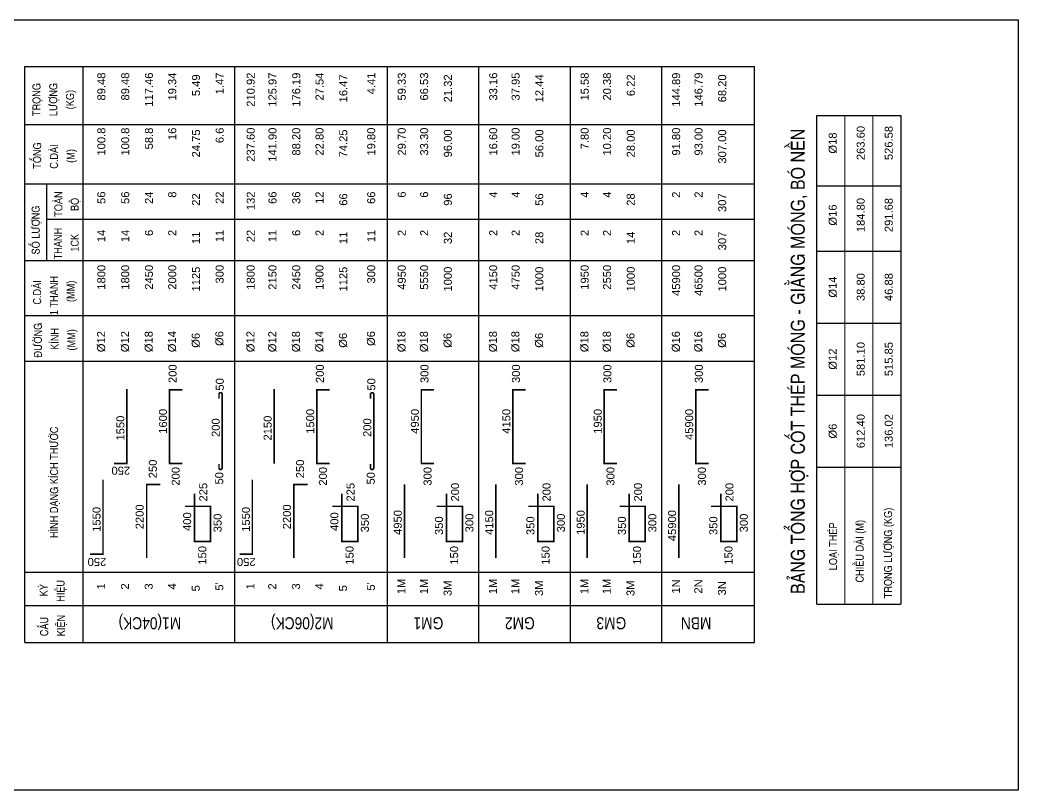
# Model space of a CAD drawing. Header units: millimetres. Extents: x -559287 to -299624, y 2351330 to 2655682.
# Drawn here: x -402901 to -377965, y 2588499 to 2607747 of the extents above; entities that cross this region are included whole.
import ezdxf
from ezdxf.enums import TextEntityAlignment as Align

# ---------------------------------------------------------------- set-up
doc = ezdxf.new("R2010")
doc.units = ezdxf.units.MM
doc.header["$LTSCALE"] = 10
for name, color, linetype, lineweight in [('Net manh', 8, 'Continuous', 13), ('Net thay', 4, 'Continuous', 25), ('Text', 54, 'Continuous', 25), ('Thep doc', 140, 'Continuous', 60), ('TKTHEP', 54, 'Continuous', 25)]:
    doc.layers.add(name, color=color, linetype=linetype, lineweight=lineweight)
doc.layers.add('ththep', color=3, linetype='Continuous')
doc.styles.add('NGHIA5', font='arial_0.ttf', dxfattribs={"height": 180})
doc.styles.add('STYLE1-S1', font='VHARIALN.TTF')

# ---------------------------------------------------------------- blocks, each defined once
blk = doc.blocks.new('NGHIA_THKE')
at = {"layer": 'TKTHEP', "style": 'NGHIA5'}
for tag, p in [('KT1', (-6747, 220)), ('KT2', (-5931, 212)), ('KT3', (-4910, 212)), ('KT4', (-3927, 212)), ('KT5', (-2978, 212)), ('KT6', (-2066, 212)), ('KT7', (-1094, 212)), ('DK', (0, 0)), ('CD1T', (2069, -8)), ('1T', (3164, -8)), ('TST', (4360, -8)), ('TCD', (6357, -8)), ('TL', (8076, -8)), ('KT8', (-6747, -258)), ('KT9', (-5931, -266)), ('KT10', (-4910, -266)), ('KT11', (-3927, -266)), ('KT12', (-2978, -266)), ('KT13', (-2066, -266)), ('KT14', (-1094, -266))]:
    blk.add_attdef(tag, text='', height=250, dxfattribs=at).set_placement(p, align=Align.RIGHT)
blk.add_attdef('SHT', text='', height=250, dxfattribs=at).set_placement((-7979, 0), align=Align.CENTER)

msp = doc.modelspace()

# ---------------------------------------------------------------- linework, layer by layer
at = {"layer": 'Net manh'}
for p, q in [((-382295.8, 2593141.4), (-382295.8, 2605358.3)), ((-381595.8, 2593141.4), (-381595.8, 2605358.3))]:
    msp.add_line(p, q, dxfattribs=at)
at = {"layer": 'Net thay', "linetype": 'Continuous'}
for p, q in [((-402777.9, 2592184.1), (-402777.9, 2606584.2)), ((-402777.9, 2606584.2), (-384545.8, 2606584.2)), ((-401322.6, 2592184.1), (-401322.6, 2606584.2)), ((-397535.6, 2592184.1), (-397535.6, 2606584.2)), ((-393717.6, 2592184.1), (-393717.6, 2606584.2)), ((-391432.6, 2592184.1), (-391432.6, 2606584.2)), ((-389147.7, 2592184.1), (-389147.7, 2606584.2)), ((-386862.7, 2592184.1), (-386862.7, 2606584.2)), ((-384545.8, 2592184.1), (-384545.8, 2606584.2)), ((-402777.9, 2605135.2), (-384545.8, 2605135.2)), ((-402777.9, 2603653.4), (-384545.8, 2603653.4)), ((-402227.5, 2601736), (-402227.5, 2603653.4)), ((-402227.5, 2602770.7), (-384545.8, 2602770.7)), ((-402777.9, 2601736), (-384545.8, 2601736)), ((-402777.9, 2600359.1), (-384545.8, 2600359.1)), ((-402777.9, 2599222.4), (-384545.8, 2599222.4)), ((-402777.9, 2593944), (-384545.8, 2593944)), ((-402777.9, 2593108.5), (-384545.8, 2593108.5)), ((-402777.9, 2592184.1), (-384545.8, 2592184.1))]:
    msp.add_line(p, q, dxfattribs=at)
at = {"layer": 'Net thay'}
for p, q in [((-382995.8, 2593141.4), (-382995.8, 2605358.3)), ((-382995.8, 2605358.3), (-380895.8, 2605358.3)), ((-380895.8, 2605358.3), (-380895.8, 2593141.4)), ((-382995.8, 2603603.1), (-380895.8, 2603603.1)), ((-382995.8, 2601970.3), (-380895.8, 2601970.3)), ((-382995.8, 2600170.3), (-380895.8, 2600170.3)), ((-382995.8, 2598370.3), (-380895.8, 2598370.3)), ((-382995.8, 2596570.3), (-380895.8, 2596570.3)), ((-382995.8, 2593141.4), (-380895.8, 2593141.4))]:
    msp.add_line(p, q, dxfattribs=at)
at = {"layer": 'Thep doc', "const_width": 40}
for points in [[(-400551.3, 2596660.2), (-400231.3, 2596660.2), (-400231.3, 2598526.3)], [(-398846.7, 2596660.2), (-399166.7, 2596660.2), (-399166.7, 2598500.2), (-398846.7, 2598500.2)], [(-396551.9, 2596660.2), (-396551.9, 2598526.3)], [(-395167.3, 2596660.2), (-395487.3, 2596660.2), (-395487.3, 2598500.2), (-395167.3, 2598500.2)], [(-392552.8, 2596660.2), (-392872.8, 2596660.2), (-392872.8, 2598500.2), (-392552.8, 2598500.2)], [(-390267.8, 2596660.2), (-390587.8, 2596660.2), (-390587.8, 2598500.2), (-390267.8, 2598500.2)], [(-387982.8, 2596660.2), (-388302.8, 2596660.2), (-388302.8, 2598500.2), (-387982.8, 2598500.2)], [(-385697.9, 2596660.2), (-386017.9, 2596660.2), (-386017.9, 2598500.2), (-385697.9, 2598500.2)], [(-401147.5, 2594393.4), (-400827.5, 2594393.4), (-400827.5, 2596259.4)], [(-399736.3, 2594297.6), (-399736.3, 2596137.6), (-399396.6, 2596137.6)], [(-397416.2, 2594393.4), (-397096.2, 2594393.4), (-397096.2, 2596259.4)], [(-396056.9, 2594297.6), (-396056.9, 2596137.6), (-395717.2, 2596137.6)], [(-393296.9, 2594297.6), (-393296.9, 2596137.6)], [(-391011.9, 2594297.6), (-391011.9, 2596137.6)], [(-388726.9, 2594297.6), (-388726.9, 2596137.6)], [(-386441.9, 2594297.6), (-386441.9, 2596137.6)], [(-398539.7, 2595910.5), (-398539.7, 2594710.5), (-398139.7, 2594710.5), (-398139.7, 2595590.5), (-398779.7, 2595590.5)], [(-394860.3, 2595910.5), (-394860.3, 2594710.5), (-394460.3, 2594710.5), (-394460.3, 2595590.5), (-395100.3, 2595590.5)], [(-392247.8, 2595910.5), (-392247.8, 2594710.5), (-391847.8, 2594710.5), (-391847.8, 2595590.5), (-392487.8, 2595590.5)], [(-389962.8, 2595910.5), (-389962.8, 2594710.5), (-389562.8, 2594710.5), (-389562.8, 2595590.5), (-390202.8, 2595590.5)], [(-387677.8, 2595910.5), (-387677.8, 2594710.5), (-387277.8, 2594710.5), (-387277.8, 2595590.5), (-387917.8, 2595590.5)], [(-385392.8, 2595910.5), (-385392.8, 2594710.5), (-384992.8, 2594710.5), (-384992.8, 2595590.5), (-385632.8, 2595590.5)]]:
    msp.add_lwpolyline(points, dxfattribs=at)
for points in [[(-397929.3, 2596652.2), (-397929.3, 2596549.9, 1), (-397849.3, 2596549.9), (-397849.3, 2598391.7, 1), (-397929.3, 2598391.7), (-397929.3, 2598284.1)], [(-394142.3, 2596652.2), (-394142.3, 2596549.9, 1), (-394062.3, 2596549.9), (-394062.3, 2598391.7, 1), (-394142.3, 2598391.7), (-394142.3, 2598284.1)]]:
    msp.add_lwpolyline(points, format="xyb", dxfattribs=at)
at = {"layer": 'ththep'}
msp.add_lwpolyline([(-404827.8, 2607746.9), (-377964.9, 2607746.9), (-377964.9, 2588499.3), (-404827.8, 2588499.3)], close=True, dxfattribs=at)

# ---------------------------------------------------------------- block references
at = {"layer": 'TKTHEP'}
ref = msp.add_blockref('NGHIA_THKE', (-400774.3, 2599970.8), dxfattribs=dict(at, xscale=0.8000000002793968, yscale=0.7999999998137355, zscale=0.8, rotation=90))
ref.add_attrib('SHT', '1', dxfattribs={"height": 200, "rotation": 90, "style": 'NGHIA5'}).set_placement((-400774.3, 2593587.7), align=Align.CENTER)
ref.add_attrib('KT1', '250', dxfattribs={"height": 200, "rotation": 180, "style": 'NGHIA5'}).set_placement((-401211.2, 2594300.3), align=Align.RIGHT)
ref.add_attrib('KT3', '1550', dxfattribs={"height": 200, "rotation": 90, "style": 'NGHIA5'}).set_placement((-400888.4, 2595575.8), align=Align.RIGHT)
ref.add_attrib('DK', '%%c12', dxfattribs={"height": 200, "rotation": 90, "style": 'NGHIA5'}).set_placement((-400774.3, 2599970.8), align=Align.RIGHT)
ref.add_attrib('CD1T', '1800', dxfattribs={"height": 200, "rotation": 90, "style": 'NGHIA5'}).set_placement((-400767.7, 2601626.2), align=Align.RIGHT)
ref.add_attrib('1T', '14', dxfattribs={"height": 200, "rotation": 90, "style": 'NGHIA5'}).set_placement((-400767.7, 2602501.9), align=Align.RIGHT)
ref.add_attrib('TST', '56', dxfattribs={"height": 200, "rotation": 90, "style": 'NGHIA5'}).set_placement((-400767.7, 2603458.9), align=Align.RIGHT)
ref.add_attrib('TCD', '100.8', dxfattribs={"height": 200, "rotation": 90, "style": 'NGHIA5'}).set_placement((-400767.7, 2605056.2), align=Align.RIGHT)
ref.add_attrib('TL', '89.48', dxfattribs={"height": 200, "rotation": 90, "style": 'NGHIA5'}).set_placement((-400767.7, 2606431.9), align=Align.RIGHT)
ref = msp.add_blockref('NGHIA_THKE', (-400178.2, 2599970.8), dxfattribs=dict(at, xscale=0.8000000002793968, yscale=0.7999999998137355, zscale=0.8, rotation=90))
ref.add_attrib('SHT', '2', dxfattribs={"height": 200, "rotation": 90, "style": 'NGHIA5'}).set_placement((-400178.2, 2593587.7), align=Align.CENTER)
ref.add_attrib('KT1', '250', dxfattribs={"height": 200, "rotation": 180, "style": 'NGHIA5'}).set_placement((-400615.1, 2596581.3), align=Align.RIGHT)
ref.add_attrib('KT3', '1550', dxfattribs={"height": 200, "rotation": 90, "style": 'NGHIA5'}).set_placement((-400292.3, 2597856.8), align=Align.RIGHT)
ref.add_attrib('DK', '%%c12', dxfattribs={"height": 200, "rotation": 90, "style": 'NGHIA5'}).set_placement((-400178.2, 2599970.8), align=Align.RIGHT)
ref.add_attrib('CD1T', '1800', dxfattribs={"height": 200, "rotation": 90, "style": 'NGHIA5'}).set_placement((-400171.6, 2601626.2), align=Align.RIGHT)
ref.add_attrib('1T', '14', dxfattribs={"height": 200, "rotation": 90, "style": 'NGHIA5'}).set_placement((-400171.6, 2602501.9), align=Align.RIGHT)
ref.add_attrib('TST', '56', dxfattribs={"height": 200, "rotation": 90, "style": 'NGHIA5'}).set_placement((-400171.6, 2603458.9), align=Align.RIGHT)
ref.add_attrib('TCD', '100.8', dxfattribs={"height": 200, "rotation": 90, "style": 'NGHIA5'}).set_placement((-400171.6, 2605056.2), align=Align.RIGHT)
ref.add_attrib('TL', '89.48', dxfattribs={"height": 200, "rotation": 90, "style": 'NGHIA5'}).set_placement((-400171.6, 2606431.9), align=Align.RIGHT)
ref = msp.add_blockref('NGHIA_THKE', (-399585.3, 2599970.6), dxfattribs=dict(at, xscale=0.8000000002793968, yscale=0.7999999998137355, zscale=0.8, rotation=90))
ref.add_attrib('SHT', '3', dxfattribs={"height": 200, "rotation": 90, "style": 'NGHIA5'}).set_placement((-399585.3, 2593587.6), align=Align.CENTER)
ref.add_attrib('KT1', '2200', dxfattribs={"height": 200, "rotation": 90, "style": 'NGHIA5'}).set_placement((-399811.1, 2595638.6), align=Align.RIGHT)
ref.add_attrib('KT2', '250', dxfattribs={"height": 200, "rotation": 90, "style": 'NGHIA5'}).set_placement((-399482.2, 2596758), align=Align.RIGHT)
ref.add_attrib('DK', '%%c18', dxfattribs={"height": 200, "rotation": 90, "style": 'NGHIA5'}).set_placement((-399585.3, 2599970.6), align=Align.RIGHT)
ref.add_attrib('CD1T', '2450', dxfattribs={"height": 200, "rotation": 90, "style": 'NGHIA5'}).set_placement((-399578.7, 2601626.1), align=Align.RIGHT)
ref.add_attrib('1T', '6', dxfattribs={"height": 200, "rotation": 90, "style": 'NGHIA5'}).set_placement((-399578.7, 2602501.8), align=Align.RIGHT)
ref.add_attrib('TST', '24', dxfattribs={"height": 200, "rotation": 90, "style": 'NGHIA5'}).set_placement((-399578.7, 2603458.7), align=Align.RIGHT)
ref.add_attrib('TCD', '58.8', dxfattribs={"height": 200, "rotation": 90, "style": 'NGHIA5'}).set_placement((-399578.7, 2605056), align=Align.RIGHT)
ref.add_attrib('TL', '117.46', dxfattribs={"height": 200, "rotation": 90, "style": 'NGHIA5'}).set_placement((-399578.7, 2606431.8), align=Align.RIGHT)
ref = msp.add_blockref('NGHIA_THKE', (-399003.3, 2599970.8), dxfattribs=dict(at, xscale=0.8000000002793968, yscale=0.7999999998137355, zscale=0.8, rotation=90))
ref.add_attrib('SHT', '4', dxfattribs={"height": 200, "rotation": 90, "style": 'NGHIA5'}).set_placement((-399003.3, 2593587.7), align=Align.CENTER)
ref.add_attrib('KT1', '200', dxfattribs={"height": 200, "rotation": 90, "style": 'NGHIA5'}).set_placement((-398912, 2596573.2), align=Align.RIGHT)
ref.add_attrib('KT2', '1600', dxfattribs={"height": 200, "rotation": 90, "style": 'NGHIA5'}).set_placement((-399229.3, 2598025.7), align=Align.RIGHT)
ref.add_attrib('KT3', '200', dxfattribs={"height": 200, "rotation": 90, "style": 'NGHIA5'}).set_placement((-398988.6, 2599138.2), align=Align.RIGHT)
ref.add_attrib('DK', '%%c14', dxfattribs={"height": 200, "rotation": 90, "style": 'NGHIA5'}).set_placement((-399003.3, 2599970.8), align=Align.RIGHT)
ref.add_attrib('CD1T', '2000', dxfattribs={"height": 200, "rotation": 90, "style": 'NGHIA5'}).set_placement((-398996.7, 2601626.2), align=Align.RIGHT)
ref.add_attrib('1T', '2', dxfattribs={"height": 200, "rotation": 90, "style": 'NGHIA5'}).set_placement((-398996.7, 2602501.9), align=Align.RIGHT)
ref.add_attrib('TST', '8', dxfattribs={"height": 200, "rotation": 90, "style": 'NGHIA5'}).set_placement((-398996.7, 2603458.9), align=Align.RIGHT)
ref.add_attrib('TCD', '16', dxfattribs={"height": 200, "rotation": 90, "style": 'NGHIA5'}).set_placement((-398996.7, 2605056.2), align=Align.RIGHT)
ref.add_attrib('TL', '19.34', dxfattribs={"height": 200, "rotation": 90, "style": 'NGHIA5'}).set_placement((-398996.7, 2606431.9), align=Align.RIGHT)
ref = msp.add_blockref('NGHIA_THKE', (-398409.5, 2599925.4), dxfattribs=dict(at, xscale=0.8000000002793968, yscale=0.7999999998137355, zscale=0.8, rotation=90))
ref.add_attrib('SHT', '5', dxfattribs={"height": 200, "rotation": 90, "style": 'NGHIA5'}).set_placement((-398409.5, 2593542.3), align=Align.CENTER)
ref.add_attrib('KT1', '150', dxfattribs={"height": 200, "rotation": 90, "style": 'NGHIA5'}).set_placement((-398245.8, 2594598.7), align=Align.RIGHT)
ref.add_attrib('KT2', '225', dxfattribs={"height": 200, "rotation": 90, "style": 'NGHIA5'}).set_placement((-398222.1, 2596177.1), align=Align.RIGHT)
ref.add_attrib('KT3', '350', dxfattribs={"height": 200, "rotation": 90, "style": 'NGHIA5'}).set_placement((-397863.8, 2595407.8), align=Align.RIGHT)
ref.add_attrib('KT4', '400', dxfattribs={"height": 200, "rotation": 90, "style": 'NGHIA5'}).set_placement((-398624.8, 2595440.9), align=Align.RIGHT)
ref.add_attrib('DK', '%%c6', dxfattribs={"height": 200, "rotation": 90, "style": 'NGHIA5'}).set_placement((-398409.5, 2599925.4), align=Align.RIGHT)
ref.add_attrib('CD1T', '1125', dxfattribs={"height": 200, "rotation": 90, "style": 'NGHIA5'}).set_placement((-398402.9, 2601580.8), align=Align.RIGHT)
ref.add_attrib('1T', '11', dxfattribs={"height": 200, "rotation": 90, "style": 'NGHIA5'}).set_placement((-398402.9, 2602456.5), align=Align.RIGHT)
ref.add_attrib('TST', '22', dxfattribs={"height": 200, "rotation": 90, "style": 'NGHIA5'}).set_placement((-398402.9, 2603413.5), align=Align.RIGHT)
ref.add_attrib('TCD', '24.75', dxfattribs={"height": 200, "rotation": 90, "style": 'NGHIA5'}).set_placement((-398402.9, 2605010.8), align=Align.RIGHT)
ref.add_attrib('TL', '5.49', dxfattribs={"height": 200, "rotation": 90, "style": 'NGHIA5'}).set_placement((-398402.9, 2606386.5), align=Align.RIGHT)
ref = msp.add_blockref('NGHIA_THKE', (-397819.2, 2599970.8), dxfattribs=dict(at, xscale=0.8000000002793968, yscale=0.7999999998137355, zscale=0.8, rotation=90))
ref.add_attrib('SHT', "5'", dxfattribs={"height": 200, "rotation": 90, "style": 'NGHIA5'}).set_placement((-397819.2, 2593587.7), align=Align.CENTER)
ref.add_attrib('KT1', '50', dxfattribs={"height": 200, "rotation": 90, "style": 'NGHIA5'}).set_placement((-397823.1, 2596446.5), align=Align.RIGHT)
ref.add_attrib('KT2', '200', dxfattribs={"height": 200, "rotation": 90, "style": 'NGHIA5'}).set_placement((-397910.8, 2597790.1), align=Align.RIGHT)
ref.add_attrib('KT3', '50', dxfattribs={"height": 200, "rotation": 90, "style": 'NGHIA5'}).set_placement((-397809.2, 2598793.2), align=Align.RIGHT)
ref.add_attrib('DK', '%%c6', dxfattribs={"height": 200, "rotation": 90, "style": 'NGHIA5'}).set_placement((-397819.2, 2599970.8), align=Align.RIGHT)
ref.add_attrib('CD1T', '300', dxfattribs={"height": 200, "rotation": 90, "style": 'NGHIA5'}).set_placement((-397812.6, 2601626.2), align=Align.RIGHT)
ref.add_attrib('1T', '11', dxfattribs={"height": 200, "rotation": 90, "style": 'NGHIA5'}).set_placement((-397812.6, 2602501.9), align=Align.RIGHT)
ref.add_attrib('TST', '22', dxfattribs={"height": 200, "rotation": 90, "style": 'NGHIA5'}).set_placement((-397812.6, 2603458.9), align=Align.RIGHT)
ref.add_attrib('TCD', '6.6', dxfattribs={"height": 200, "rotation": 90, "style": 'NGHIA5'}).set_placement((-397812.6, 2605056.2), align=Align.RIGHT)
ref.add_attrib('TL', '1.47', dxfattribs={"height": 200, "rotation": 90, "style": 'NGHIA5'}).set_placement((-397812.6, 2606431.9), align=Align.RIGHT)
ref = msp.add_blockref('NGHIA_THKE', (-397043, 2599970.8), dxfattribs=dict(at, xscale=0.8000000002793968, yscale=0.7999999998137355, zscale=0.8, rotation=90))
ref.add_attrib('SHT', '1', dxfattribs={"height": 200, "rotation": 90, "style": 'NGHIA5'}).set_placement((-397043, 2593587.7), align=Align.CENTER)
ref.add_attrib('KT1', '250', dxfattribs={"height": 200, "rotation": 180, "style": 'NGHIA5'}).set_placement((-397479.9, 2594300.3), align=Align.RIGHT)
ref.add_attrib('KT3', '1550', dxfattribs={"height": 200, "rotation": 90, "style": 'NGHIA5'}).set_placement((-397157.1, 2595575.8), align=Align.RIGHT)
ref.add_attrib('DK', '%%c12', dxfattribs={"height": 200, "rotation": 90, "style": 'NGHIA5'}).set_placement((-397043, 2599970.8), align=Align.RIGHT)
ref.add_attrib('CD1T', '1800', dxfattribs={"height": 200, "rotation": 90, "style": 'NGHIA5'}).set_placement((-397036.4, 2601626.2), align=Align.RIGHT)
ref.add_attrib('1T', '22', dxfattribs={"height": 200, "rotation": 90, "style": 'NGHIA5'}).set_placement((-397036.4, 2602501.9), align=Align.RIGHT)
ref.add_attrib('TST', '132', dxfattribs={"height": 200, "rotation": 90, "style": 'NGHIA5'}).set_placement((-397036.4, 2603458.9), align=Align.RIGHT)
ref.add_attrib('TCD', '237.60', dxfattribs={"height": 200, "rotation": 90, "style": 'NGHIA5'}).set_placement((-397036.4, 2605056.2), align=Align.RIGHT)
ref.add_attrib('TL', '210.92', dxfattribs={"height": 200, "rotation": 90, "style": 'NGHIA5'}).set_placement((-397036.4, 2606431.9), align=Align.RIGHT)
ref = msp.add_blockref('NGHIA_THKE', (-396498.8, 2599970.8), dxfattribs=dict(at, xscale=0.8000000002793968, yscale=0.7999999998137355, zscale=0.8, rotation=90))
ref.add_attrib('SHT', '2', dxfattribs={"height": 200, "rotation": 90, "style": 'NGHIA5'}).set_placement((-396498.8, 2593587.7), align=Align.CENTER)
ref.add_attrib('KT3', '2150', dxfattribs={"height": 200, "rotation": 90, "style": 'NGHIA5'}).set_placement((-396612.9, 2597856.8), align=Align.RIGHT)
ref.add_attrib('DK', '%%c12', dxfattribs={"height": 200, "rotation": 90, "style": 'NGHIA5'}).set_placement((-396498.8, 2599970.8), align=Align.RIGHT)
ref.add_attrib('CD1T', '2150', dxfattribs={"height": 200, "rotation": 90, "style": 'NGHIA5'}).set_placement((-396492.2, 2601626.2), align=Align.RIGHT)
ref.add_attrib('1T', '11', dxfattribs={"height": 200, "rotation": 90, "style": 'NGHIA5'}).set_placement((-396492.2, 2602501.9), align=Align.RIGHT)
ref.add_attrib('TST', '66', dxfattribs={"height": 200, "rotation": 90, "style": 'NGHIA5'}).set_placement((-396492.2, 2603458.9), align=Align.RIGHT)
ref.add_attrib('TCD', '141.90', dxfattribs={"height": 200, "rotation": 90, "style": 'NGHIA5'}).set_placement((-396492.2, 2605056.2), align=Align.RIGHT)
ref.add_attrib('TL', '125.97', dxfattribs={"height": 200, "rotation": 90, "style": 'NGHIA5'}).set_placement((-396492.2, 2606431.9), align=Align.RIGHT)
ref = msp.add_blockref('NGHIA_THKE', (-395905.9, 2599970.6), dxfattribs=dict(at, xscale=0.8000000002793968, yscale=0.7999999998137355, zscale=0.8, rotation=90))
ref.add_attrib('SHT', '3', dxfattribs={"height": 200, "rotation": 90, "style": 'NGHIA5'}).set_placement((-395905.9, 2593587.6), align=Align.CENTER)
ref.add_attrib('KT1', '2200', dxfattribs={"height": 200, "rotation": 90, "style": 'NGHIA5'}).set_placement((-396131.7, 2595638.6), align=Align.RIGHT)
ref.add_attrib('KT2', '250', dxfattribs={"height": 200, "rotation": 90, "style": 'NGHIA5'}).set_placement((-395802.8, 2596758), align=Align.RIGHT)
ref.add_attrib('DK', '%%c18', dxfattribs={"height": 200, "rotation": 90, "style": 'NGHIA5'}).set_placement((-395905.9, 2599970.6), align=Align.RIGHT)
ref.add_attrib('CD1T', '2450', dxfattribs={"height": 200, "rotation": 90, "style": 'NGHIA5'}).set_placement((-395899.3, 2601626.1), align=Align.RIGHT)
ref.add_attrib('1T', '6', dxfattribs={"height": 200, "rotation": 90, "style": 'NGHIA5'}).set_placement((-395899.3, 2602501.8), align=Align.RIGHT)
ref.add_attrib('TST', '36', dxfattribs={"height": 200, "rotation": 90, "style": 'NGHIA5'}).set_placement((-395899.3, 2603458.7), align=Align.RIGHT)
ref.add_attrib('TCD', '88.20', dxfattribs={"height": 200, "rotation": 90, "style": 'NGHIA5'}).set_placement((-395899.3, 2605056), align=Align.RIGHT)
ref.add_attrib('TL', '176.19', dxfattribs={"height": 200, "rotation": 90, "style": 'NGHIA5'}).set_placement((-395899.3, 2606431.8), align=Align.RIGHT)
ref = msp.add_blockref('NGHIA_THKE', (-395323.9, 2599970.8), dxfattribs=dict(at, xscale=0.8000000002793968, yscale=0.7999999998137355, zscale=0.8, rotation=90))
ref.add_attrib('SHT', '4', dxfattribs={"height": 200, "rotation": 90, "style": 'NGHIA5'}).set_placement((-395323.9, 2593587.7), align=Align.CENTER)
ref.add_attrib('KT1', '200', dxfattribs={"height": 200, "rotation": 90, "style": 'NGHIA5'}).set_placement((-395232.6, 2596573.2), align=Align.RIGHT)
ref.add_attrib('KT2', '1500', dxfattribs={"height": 200, "rotation": 90, "style": 'NGHIA5'}).set_placement((-395549.9, 2598025.7), align=Align.RIGHT)
ref.add_attrib('KT3', '200', dxfattribs={"height": 200, "rotation": 90, "style": 'NGHIA5'}).set_placement((-395309.2, 2599138.2), align=Align.RIGHT)
ref.add_attrib('DK', '%%c14', dxfattribs={"height": 200, "rotation": 90, "style": 'NGHIA5'}).set_placement((-395323.9, 2599970.8), align=Align.RIGHT)
ref.add_attrib('CD1T', '1900', dxfattribs={"height": 200, "rotation": 90, "style": 'NGHIA5'}).set_placement((-395317.3, 2601626.2), align=Align.RIGHT)
ref.add_attrib('1T', '2', dxfattribs={"height": 200, "rotation": 90, "style": 'NGHIA5'}).set_placement((-395317.3, 2602501.9), align=Align.RIGHT)
ref.add_attrib('TST', '12', dxfattribs={"height": 200, "rotation": 90, "style": 'NGHIA5'}).set_placement((-395317.3, 2603458.9), align=Align.RIGHT)
ref.add_attrib('TCD', '22.80', dxfattribs={"height": 200, "rotation": 90, "style": 'NGHIA5'}).set_placement((-395317.3, 2605056.2), align=Align.RIGHT)
ref.add_attrib('TL', '27.54', dxfattribs={"height": 200, "rotation": 90, "style": 'NGHIA5'}).set_placement((-395317.3, 2606431.9), align=Align.RIGHT)
ref = msp.add_blockref('NGHIA_THKE', (-394730.1, 2599925.4), dxfattribs=dict(at, xscale=0.8000000002793968, yscale=0.7999999998137355, zscale=0.8, rotation=90))
ref.add_attrib('SHT', '5', dxfattribs={"height": 200, "rotation": 90, "style": 'NGHIA5'}).set_placement((-394730.1, 2593542.3), align=Align.CENTER)
ref.add_attrib('KT1', '150', dxfattribs={"height": 200, "rotation": 90, "style": 'NGHIA5'}).set_placement((-394566.4, 2594598.7), align=Align.RIGHT)
ref.add_attrib('KT2', '225', dxfattribs={"height": 200, "rotation": 90, "style": 'NGHIA5'}).set_placement((-394542.7, 2596177.1), align=Align.RIGHT)
ref.add_attrib('KT3', '350', dxfattribs={"height": 200, "rotation": 90, "style": 'NGHIA5'}).set_placement((-394184.4, 2595407.8), align=Align.RIGHT)
ref.add_attrib('KT4', '400', dxfattribs={"height": 200, "rotation": 90, "style": 'NGHIA5'}).set_placement((-394945.4, 2595440.9), align=Align.RIGHT)
ref.add_attrib('DK', '%%c6', dxfattribs={"height": 200, "rotation": 90, "style": 'NGHIA5'}).set_placement((-394730.1, 2599925.4), align=Align.RIGHT)
ref.add_attrib('CD1T', '1125', dxfattribs={"height": 200, "rotation": 90, "style": 'NGHIA5'}).set_placement((-394723.5, 2601580.8), align=Align.RIGHT)
ref.add_attrib('1T', '11', dxfattribs={"height": 200, "rotation": 90, "style": 'NGHIA5'}).set_placement((-394723.5, 2602456.5), align=Align.RIGHT)
ref.add_attrib('TST', '66', dxfattribs={"height": 200, "rotation": 90, "style": 'NGHIA5'}).set_placement((-394723.5, 2603413.5), align=Align.RIGHT)
ref.add_attrib('TCD', '74.25', dxfattribs={"height": 200, "rotation": 90, "style": 'NGHIA5'}).set_placement((-394723.5, 2605010.8), align=Align.RIGHT)
ref.add_attrib('TL', '16.47', dxfattribs={"height": 200, "rotation": 90, "style": 'NGHIA5'}).set_placement((-394723.5, 2606386.5), align=Align.RIGHT)
ref = msp.add_blockref('NGHIA_THKE', (-394032.2, 2599970.8), dxfattribs=dict(at, xscale=0.8000000002793968, yscale=0.7999999998137355, zscale=0.8, rotation=90))
ref.add_attrib('SHT', "5'", dxfattribs={"height": 200, "rotation": 90, "style": 'NGHIA5'}).set_placement((-394032.2, 2593587.7), align=Align.CENTER)
ref.add_attrib('KT1', '50', dxfattribs={"height": 200, "rotation": 90, "style": 'NGHIA5'}).set_placement((-394036.1, 2596446.5), align=Align.RIGHT)
ref.add_attrib('KT2', '200', dxfattribs={"height": 200, "rotation": 90, "style": 'NGHIA5'}).set_placement((-394123.8, 2597790.1), align=Align.RIGHT)
ref.add_attrib('KT3', '50', dxfattribs={"height": 200, "rotation": 90, "style": 'NGHIA5'}).set_placement((-394022.2, 2598793.2), align=Align.RIGHT)
ref.add_attrib('DK', '%%c6', dxfattribs={"height": 200, "rotation": 90, "style": 'NGHIA5'}).set_placement((-394032.2, 2599970.8), align=Align.RIGHT)
ref.add_attrib('CD1T', '300', dxfattribs={"height": 200, "rotation": 90, "style": 'NGHIA5'}).set_placement((-394025.6, 2601626.2), align=Align.RIGHT)
ref.add_attrib('1T', '11', dxfattribs={"height": 200, "rotation": 90, "style": 'NGHIA5'}).set_placement((-394025.6, 2602501.9), align=Align.RIGHT)
ref.add_attrib('TST', '66', dxfattribs={"height": 200, "rotation": 90, "style": 'NGHIA5'}).set_placement((-394025.6, 2603458.9), align=Align.RIGHT)
ref.add_attrib('TCD', '19.80', dxfattribs={"height": 200, "rotation": 90, "style": 'NGHIA5'}).set_placement((-394025.6, 2605056.2), align=Align.RIGHT)
ref.add_attrib('TL', '4.41', dxfattribs={"height": 200, "rotation": 90, "style": 'NGHIA5'}).set_placement((-394025.6, 2606431.9), align=Align.RIGHT)
ref = msp.add_blockref('NGHIA_THKE', (-393269.2, 2599970.6), dxfattribs=dict(at, xscale=0.7999999998137355, yscale=0.7999999998137355, zscale=0.8, rotation=90))
ref.add_attrib('SHT', '1M', dxfattribs={"height": 200, "rotation": 90, "style": 'NGHIA5'}).set_placement((-393269.2, 2593587.6), align=Align.CENTER)
ref.add_attrib('KT1', '4950', dxfattribs={"height": 200, "rotation": 90, "style": 'NGHIA5'}).set_placement((-393362.7, 2595496.7), align=Align.RIGHT)
ref.add_attrib('DK', '%%c18', dxfattribs={"height": 200, "rotation": 90, "style": 'NGHIA5'}).set_placement((-393269.2, 2599970.6), align=Align.RIGHT)
ref.add_attrib('CD1T', '4950', dxfattribs={"height": 200, "rotation": 90, "style": 'NGHIA5'}).set_placement((-393262.6, 2601626.1), align=Align.RIGHT)
ref.add_attrib('1T', '2', dxfattribs={"height": 200, "rotation": 90, "style": 'NGHIA5'}).set_placement((-393262.6, 2602501.8), align=Align.RIGHT)
ref.add_attrib('TST', '6', dxfattribs={"height": 200, "rotation": 90, "style": 'NGHIA5'}).set_placement((-393262.6, 2603458.7), align=Align.RIGHT)
ref.add_attrib('TCD', '29.70', dxfattribs={"height": 200, "rotation": 90, "style": 'NGHIA5'}).set_placement((-393262.6, 2605056), align=Align.RIGHT)
ref.add_attrib('TL', '59.33', dxfattribs={"height": 200, "rotation": 90, "style": 'NGHIA5'}).set_placement((-393262.6, 2606431.8), align=Align.RIGHT)
ref = msp.add_blockref('NGHIA_THKE', (-392709.5, 2599970.8), dxfattribs=dict(at, xscale=0.7999999998137355, yscale=0.7999999998137355, zscale=0.8, rotation=90))
ref.add_attrib('SHT', '1M', dxfattribs={"height": 200, "rotation": 90, "style": 'NGHIA5'}).set_placement((-392709.5, 2593587.7), align=Align.CENTER)
ref.add_attrib('KT1', '300', dxfattribs={"height": 200, "rotation": 90, "style": 'NGHIA5'}).set_placement((-392618.2, 2596573.2), align=Align.RIGHT)
ref.add_attrib('KT2', '4950', dxfattribs={"height": 200, "rotation": 90, "style": 'NGHIA5'}).set_placement((-392935.4, 2598025.7), align=Align.RIGHT)
ref.add_attrib('KT3', '300', dxfattribs={"height": 200, "rotation": 90, "style": 'NGHIA5'}).set_placement((-392694.8, 2599138.2), align=Align.RIGHT)
ref.add_attrib('DK', '%%c18', dxfattribs={"height": 200, "rotation": 90, "style": 'NGHIA5'}).set_placement((-392709.5, 2599970.8), align=Align.RIGHT)
ref.add_attrib('CD1T', '5550', dxfattribs={"height": 200, "rotation": 90, "style": 'NGHIA5'}).set_placement((-392702.9, 2601626.2), align=Align.RIGHT)
ref.add_attrib('1T', '2', dxfattribs={"height": 200, "rotation": 90, "style": 'NGHIA5'}).set_placement((-392702.9, 2602501.9), align=Align.RIGHT)
ref.add_attrib('TST', '6', dxfattribs={"height": 200, "rotation": 90, "style": 'NGHIA5'}).set_placement((-392702.9, 2603458.9), align=Align.RIGHT)
ref.add_attrib('TCD', '33.30', dxfattribs={"height": 200, "rotation": 90, "style": 'NGHIA5'}).set_placement((-392702.9, 2605056.2), align=Align.RIGHT)
ref.add_attrib('TL', '66.53', dxfattribs={"height": 200, "rotation": 90, "style": 'NGHIA5'}).set_placement((-392702.9, 2606431.9), align=Align.RIGHT)
ref = msp.add_blockref('NGHIA_THKE', (-392117.5, 2599925.4), dxfattribs=dict(at, xscale=0.7999999998137355, yscale=0.7999999998137355, zscale=0.8, rotation=90))
ref.add_attrib('SHT', '3M', dxfattribs={"height": 200, "rotation": 90, "style": 'NGHIA5'}).set_placement((-392117.5, 2593542.3), align=Align.CENTER)
ref.add_attrib('KT1', '150', dxfattribs={"height": 200, "rotation": 90, "style": 'NGHIA5'}).set_placement((-391953.8, 2594598.7), align=Align.RIGHT)
ref.add_attrib('KT2', '200', dxfattribs={"height": 200, "rotation": 90, "style": 'NGHIA5'}).set_placement((-391930.1, 2596177.1), align=Align.RIGHT)
ref.add_attrib('KT3', '300', dxfattribs={"height": 200, "rotation": 90, "style": 'NGHIA5'}).set_placement((-391571.9, 2595407.8), align=Align.RIGHT)
ref.add_attrib('KT4', '350', dxfattribs={"height": 200, "rotation": 90, "style": 'NGHIA5'}).set_placement((-392332.8, 2595339.2), align=Align.RIGHT)
ref.add_attrib('DK', '%%c6', dxfattribs={"height": 200, "rotation": 90, "style": 'NGHIA5'}).set_placement((-392117.5, 2599925.4), align=Align.RIGHT)
ref.add_attrib('CD1T', '1000', dxfattribs={"height": 200, "rotation": 90, "style": 'NGHIA5'}).set_placement((-392110.9, 2601580.8), align=Align.RIGHT)
ref.add_attrib('1T', '32', dxfattribs={"height": 200, "rotation": 90, "style": 'NGHIA5'}).set_placement((-392110.9, 2602456.5), align=Align.RIGHT)
ref.add_attrib('TST', '96', dxfattribs={"height": 200, "rotation": 90, "style": 'NGHIA5'}).set_placement((-392110.9, 2603413.5), align=Align.RIGHT)
ref.add_attrib('TCD', '96.00', dxfattribs={"height": 200, "rotation": 90, "style": 'NGHIA5'}).set_placement((-392110.9, 2605010.8), align=Align.RIGHT)
ref.add_attrib('TL', '21.32', dxfattribs={"height": 200, "rotation": 90, "style": 'NGHIA5'}).set_placement((-392110.9, 2606386.5), align=Align.RIGHT)
ref = msp.add_blockref('NGHIA_THKE', (-390984.2, 2599970.6), dxfattribs=dict(at, xscale=0.7999999998137355, yscale=0.7999999998137355, zscale=0.8, rotation=90))
ref.add_attrib('SHT', '1M', dxfattribs={"height": 200, "rotation": 90, "style": 'NGHIA5'}).set_placement((-390984.2, 2593587.6), align=Align.CENTER)
ref.add_attrib('KT1', '4150', dxfattribs={"height": 200, "rotation": 90, "style": 'NGHIA5'}).set_placement((-391077.7, 2595496.7), align=Align.RIGHT)
ref.add_attrib('DK', '%%c18', dxfattribs={"height": 200, "rotation": 90, "style": 'NGHIA5'}).set_placement((-390984.2, 2599970.6), align=Align.RIGHT)
ref.add_attrib('CD1T', '4150', dxfattribs={"height": 200, "rotation": 90, "style": 'NGHIA5'}).set_placement((-390977.6, 2601626.1), align=Align.RIGHT)
ref.add_attrib('1T', '2', dxfattribs={"height": 200, "rotation": 90, "style": 'NGHIA5'}).set_placement((-390977.6, 2602501.8), align=Align.RIGHT)
ref.add_attrib('TST', '4', dxfattribs={"height": 200, "rotation": 90, "style": 'NGHIA5'}).set_placement((-390977.6, 2603458.7), align=Align.RIGHT)
ref.add_attrib('TCD', '16.60', dxfattribs={"height": 200, "rotation": 90, "style": 'NGHIA5'}).set_placement((-390977.6, 2605056), align=Align.RIGHT)
ref.add_attrib('TL', '33.16', dxfattribs={"height": 200, "rotation": 90, "style": 'NGHIA5'}).set_placement((-390977.6, 2606431.8), align=Align.RIGHT)
ref = msp.add_blockref('NGHIA_THKE', (-390424.5, 2599970.8), dxfattribs=dict(at, xscale=0.7999999998137355, yscale=0.7999999998137355, zscale=0.8, rotation=90))
ref.add_attrib('SHT', '1M', dxfattribs={"height": 200, "rotation": 90, "style": 'NGHIA5'}).set_placement((-390424.5, 2593587.7), align=Align.CENTER)
ref.add_attrib('KT1', '300', dxfattribs={"height": 200, "rotation": 90, "style": 'NGHIA5'}).set_placement((-390333.2, 2596573.2), align=Align.RIGHT)
ref.add_attrib('KT2', '4150', dxfattribs={"height": 200, "rotation": 90, "style": 'NGHIA5'}).set_placement((-390650.4, 2598025.7), align=Align.RIGHT)
ref.add_attrib('KT3', '300', dxfattribs={"height": 200, "rotation": 90, "style": 'NGHIA5'}).set_placement((-390409.8, 2599138.2), align=Align.RIGHT)
ref.add_attrib('DK', '%%c18', dxfattribs={"height": 200, "rotation": 90, "style": 'NGHIA5'}).set_placement((-390424.5, 2599970.8), align=Align.RIGHT)
ref.add_attrib('CD1T', '4750', dxfattribs={"height": 200, "rotation": 90, "style": 'NGHIA5'}).set_placement((-390417.9, 2601626.2), align=Align.RIGHT)
ref.add_attrib('1T', '2', dxfattribs={"height": 200, "rotation": 90, "style": 'NGHIA5'}).set_placement((-390417.9, 2602501.9), align=Align.RIGHT)
ref.add_attrib('TST', '4', dxfattribs={"height": 200, "rotation": 90, "style": 'NGHIA5'}).set_placement((-390417.9, 2603458.9), align=Align.RIGHT)
ref.add_attrib('TCD', '19.00', dxfattribs={"height": 200, "rotation": 90, "style": 'NGHIA5'}).set_placement((-390417.9, 2605056.2), align=Align.RIGHT)
ref.add_attrib('TL', '37.95', dxfattribs={"height": 200, "rotation": 90, "style": 'NGHIA5'}).set_placement((-390417.9, 2606431.9), align=Align.RIGHT)
ref = msp.add_blockref('NGHIA_THKE', (-389832.5, 2599925.4), dxfattribs=dict(at, xscale=0.7999999998137355, yscale=0.7999999998137355, zscale=0.8, rotation=90))
ref.add_attrib('SHT', '3M', dxfattribs={"height": 200, "rotation": 90, "style": 'NGHIA5'}).set_placement((-389832.5, 2593542.3), align=Align.CENTER)
ref.add_attrib('KT1', '150', dxfattribs={"height": 200, "rotation": 90, "style": 'NGHIA5'}).set_placement((-389668.9, 2594598.7), align=Align.RIGHT)
ref.add_attrib('KT2', '200', dxfattribs={"height": 200, "rotation": 90, "style": 'NGHIA5'}).set_placement((-389645.1, 2596177.1), align=Align.RIGHT)
ref.add_attrib('KT3', '300', dxfattribs={"height": 200, "rotation": 90, "style": 'NGHIA5'}).set_placement((-389286.9, 2595407.8), align=Align.RIGHT)
ref.add_attrib('KT4', '350', dxfattribs={"height": 200, "rotation": 90, "style": 'NGHIA5'}).set_placement((-390047.8, 2595339.2), align=Align.RIGHT)
ref.add_attrib('DK', '%%c6', dxfattribs={"height": 200, "rotation": 90, "style": 'NGHIA5'}).set_placement((-389832.5, 2599925.4), align=Align.RIGHT)
ref.add_attrib('CD1T', '1000', dxfattribs={"height": 200, "rotation": 90, "style": 'NGHIA5'}).set_placement((-389825.9, 2601580.8), align=Align.RIGHT)
ref.add_attrib('1T', '28', dxfattribs={"height": 200, "rotation": 90, "style": 'NGHIA5'}).set_placement((-389825.9, 2602456.5), align=Align.RIGHT)
ref.add_attrib('TST', '56', dxfattribs={"height": 200, "rotation": 90, "style": 'NGHIA5'}).set_placement((-389825.9, 2603413.5), align=Align.RIGHT)
ref.add_attrib('TCD', '56.00', dxfattribs={"height": 200, "rotation": 90, "style": 'NGHIA5'}).set_placement((-389825.9, 2605010.8), align=Align.RIGHT)
ref.add_attrib('TL', '12.44', dxfattribs={"height": 200, "rotation": 90, "style": 'NGHIA5'}).set_placement((-389825.9, 2606386.5), align=Align.RIGHT)
ref = msp.add_blockref('NGHIA_THKE', (-388699.2, 2599970.6), dxfattribs=dict(at, xscale=0.7999999998137355, yscale=0.7999999998137355, zscale=0.8, rotation=90))
ref.add_attrib('SHT', '1M', dxfattribs={"height": 200, "rotation": 90, "style": 'NGHIA5'}).set_placement((-388699.2, 2593587.6), align=Align.CENTER)
ref.add_attrib('KT1', '1950', dxfattribs={"height": 200, "rotation": 90, "style": 'NGHIA5'}).set_placement((-388792.7, 2595496.7), align=Align.RIGHT)
ref.add_attrib('DK', '%%c18', dxfattribs={"height": 200, "rotation": 90, "style": 'NGHIA5'}).set_placement((-388699.2, 2599970.6), align=Align.RIGHT)
ref.add_attrib('CD1T', '1950', dxfattribs={"height": 200, "rotation": 90, "style": 'NGHIA5'}).set_placement((-388692.6, 2601626.1), align=Align.RIGHT)
ref.add_attrib('1T', '2', dxfattribs={"height": 200, "rotation": 90, "style": 'NGHIA5'}).set_placement((-388692.6, 2602501.8), align=Align.RIGHT)
ref.add_attrib('TST', '4', dxfattribs={"height": 200, "rotation": 90, "style": 'NGHIA5'}).set_placement((-388692.6, 2603458.7), align=Align.RIGHT)
ref.add_attrib('TCD', '7.80', dxfattribs={"height": 200, "rotation": 90, "style": 'NGHIA5'}).set_placement((-388692.6, 2605056), align=Align.RIGHT)
ref.add_attrib('TL', '15.58', dxfattribs={"height": 200, "rotation": 90, "style": 'NGHIA5'}).set_placement((-388692.6, 2606431.8), align=Align.RIGHT)
ref = msp.add_blockref('NGHIA_THKE', (-388139.5, 2599970.8), dxfattribs=dict(at, xscale=0.7999999998137355, yscale=0.7999999998137355, zscale=0.8, rotation=90))
ref.add_attrib('SHT', '1M', dxfattribs={"height": 200, "rotation": 90, "style": 'NGHIA5'}).set_placement((-388139.5, 2593587.7), align=Align.CENTER)
ref.add_attrib('KT1', '300', dxfattribs={"height": 200, "rotation": 90, "style": 'NGHIA5'}).set_placement((-388048.2, 2596573.2), align=Align.RIGHT)
ref.add_attrib('KT2', '1950', dxfattribs={"height": 200, "rotation": 90, "style": 'NGHIA5'}).set_placement((-388365.4, 2598025.7), align=Align.RIGHT)
ref.add_attrib('KT3', '300', dxfattribs={"height": 200, "rotation": 90, "style": 'NGHIA5'}).set_placement((-388124.8, 2599138.2), align=Align.RIGHT)
ref.add_attrib('DK', '%%c18', dxfattribs={"height": 200, "rotation": 90, "style": 'NGHIA5'}).set_placement((-388139.5, 2599970.8), align=Align.RIGHT)
ref.add_attrib('CD1T', '2550', dxfattribs={"height": 200, "rotation": 90, "style": 'NGHIA5'}).set_placement((-388132.9, 2601626.2), align=Align.RIGHT)
ref.add_attrib('1T', '2', dxfattribs={"height": 200, "rotation": 90, "style": 'NGHIA5'}).set_placement((-388132.9, 2602501.9), align=Align.RIGHT)
ref.add_attrib('TST', '4', dxfattribs={"height": 200, "rotation": 90, "style": 'NGHIA5'}).set_placement((-388132.9, 2603458.9), align=Align.RIGHT)
ref.add_attrib('TCD', '10.20', dxfattribs={"height": 200, "rotation": 90, "style": 'NGHIA5'}).set_placement((-388132.9, 2605056.2), align=Align.RIGHT)
ref.add_attrib('TL', '20.38', dxfattribs={"height": 200, "rotation": 90, "style": 'NGHIA5'}).set_placement((-388132.9, 2606431.9), align=Align.RIGHT)
ref = msp.add_blockref('NGHIA_THKE', (-387547.5, 2599925.4), dxfattribs=dict(at, xscale=0.7999999998137355, yscale=0.7999999998137355, zscale=0.8, rotation=90))
ref.add_attrib('SHT', '3M', dxfattribs={"height": 200, "rotation": 90, "style": 'NGHIA5'}).set_placement((-387547.5, 2593542.3), align=Align.CENTER)
ref.add_attrib('KT1', '150', dxfattribs={"height": 200, "rotation": 90, "style": 'NGHIA5'}).set_placement((-387383.9, 2594598.7), align=Align.RIGHT)
ref.add_attrib('KT2', '200', dxfattribs={"height": 200, "rotation": 90, "style": 'NGHIA5'}).set_placement((-387360.1, 2596177.1), align=Align.RIGHT)
ref.add_attrib('KT3', '300', dxfattribs={"height": 200, "rotation": 90, "style": 'NGHIA5'}).set_placement((-387001.9, 2595407.8), align=Align.RIGHT)
ref.add_attrib('KT4', '350', dxfattribs={"height": 200, "rotation": 90, "style": 'NGHIA5'}).set_placement((-387762.8, 2595339.2), align=Align.RIGHT)
ref.add_attrib('DK', '%%c6', dxfattribs={"height": 200, "rotation": 90, "style": 'NGHIA5'}).set_placement((-387547.5, 2599925.4), align=Align.RIGHT)
ref.add_attrib('CD1T', '1000', dxfattribs={"height": 200, "rotation": 90, "style": 'NGHIA5'}).set_placement((-387540.9, 2601580.8), align=Align.RIGHT)
ref.add_attrib('1T', '14', dxfattribs={"height": 200, "rotation": 90, "style": 'NGHIA5'}).set_placement((-387540.9, 2602456.5), align=Align.RIGHT)
ref.add_attrib('TST', '28', dxfattribs={"height": 200, "rotation": 90, "style": 'NGHIA5'}).set_placement((-387540.9, 2603413.5), align=Align.RIGHT)
ref.add_attrib('TCD', '28.00', dxfattribs={"height": 200, "rotation": 90, "style": 'NGHIA5'}).set_placement((-387540.9, 2605010.8), align=Align.RIGHT)
ref.add_attrib('TL', '6.22', dxfattribs={"height": 200, "rotation": 90, "style": 'NGHIA5'}).set_placement((-387540.9, 2606386.5), align=Align.RIGHT)
ref = msp.add_blockref('NGHIA_THKE', (-386414.3, 2599970.6), dxfattribs=dict(at, xscale=0.7999999998137355, yscale=0.7999999998137355, zscale=0.8, rotation=90))
ref.add_attrib('SHT', '1N', dxfattribs={"height": 200, "rotation": 90, "style": 'NGHIA5'}).set_placement((-386414.3, 2593587.6), align=Align.CENTER)
ref.add_attrib('KT1', '45900', dxfattribs={"height": 200, "rotation": 90, "style": 'NGHIA5'}).set_placement((-386507.7, 2595496.7), align=Align.RIGHT)
ref.add_attrib('DK', '%%c16', dxfattribs={"height": 200, "rotation": 90, "style": 'NGHIA5'}).set_placement((-386414.3, 2599970.6), align=Align.RIGHT)
ref.add_attrib('CD1T', '45900', dxfattribs={"height": 200, "rotation": 90, "style": 'NGHIA5'}).set_placement((-386407.6, 2601626.1), align=Align.RIGHT)
ref.add_attrib('1T', '2', dxfattribs={"height": 200, "rotation": 90, "style": 'NGHIA5'}).set_placement((-386407.6, 2602501.8), align=Align.RIGHT)
ref.add_attrib('TST', '2', dxfattribs={"height": 200, "rotation": 90, "style": 'NGHIA5'}).set_placement((-386407.6, 2603458.7), align=Align.RIGHT)
ref.add_attrib('TCD', '91.80', dxfattribs={"height": 200, "rotation": 90, "style": 'NGHIA5'}).set_placement((-386407.6, 2605056), align=Align.RIGHT)
ref.add_attrib('TL', '144.89', dxfattribs={"height": 200, "rotation": 90, "style": 'NGHIA5'}).set_placement((-386407.6, 2606431.8), align=Align.RIGHT)
ref = msp.add_blockref('NGHIA_THKE', (-385854.5, 2599970.8), dxfattribs=dict(at, xscale=0.7999999998137355, yscale=0.7999999998137355, zscale=0.8, rotation=90))
ref.add_attrib('SHT', '2N', dxfattribs={"height": 200, "rotation": 90, "style": 'NGHIA5'}).set_placement((-385854.5, 2593587.7), align=Align.CENTER)
ref.add_attrib('KT1', '300', dxfattribs={"height": 200, "rotation": 90, "style": 'NGHIA5'}).set_placement((-385763.2, 2596573.2), align=Align.RIGHT)
ref.add_attrib('KT2', '45900', dxfattribs={"height": 200, "rotation": 90, "style": 'NGHIA5'}).set_placement((-386080.5, 2598025.7), align=Align.RIGHT)
ref.add_attrib('KT3', '300', dxfattribs={"height": 200, "rotation": 90, "style": 'NGHIA5'}).set_placement((-385839.8, 2599138.2), align=Align.RIGHT)
ref.add_attrib('DK', '%%c16', dxfattribs={"height": 200, "rotation": 90, "style": 'NGHIA5'}).set_placement((-385854.5, 2599970.8), align=Align.RIGHT)
ref.add_attrib('CD1T', '46500', dxfattribs={"height": 200, "rotation": 90, "style": 'NGHIA5'}).set_placement((-385847.9, 2601626.2), align=Align.RIGHT)
ref.add_attrib('1T', '2', dxfattribs={"height": 200, "rotation": 90, "style": 'NGHIA5'}).set_placement((-385847.9, 2602501.9), align=Align.RIGHT)
ref.add_attrib('TST', '2', dxfattribs={"height": 200, "rotation": 90, "style": 'NGHIA5'}).set_placement((-385847.9, 2603458.9), align=Align.RIGHT)
ref.add_attrib('TCD', '93.00', dxfattribs={"height": 200, "rotation": 90, "style": 'NGHIA5'}).set_placement((-385847.9, 2605056.2), align=Align.RIGHT)
ref.add_attrib('TL', '146.79', dxfattribs={"height": 200, "rotation": 90, "style": 'NGHIA5'}).set_placement((-385847.9, 2606431.9), align=Align.RIGHT)
ref = msp.add_blockref('NGHIA_THKE', (-385262.5, 2599925.4), dxfattribs=dict(at, xscale=0.7999999998137355, yscale=0.7999999998137355, zscale=0.8, rotation=90))
ref.add_attrib('SHT', '3N', dxfattribs={"height": 200, "rotation": 90, "style": 'NGHIA5'}).set_placement((-385262.5, 2593542.3), align=Align.CENTER)
ref.add_attrib('KT1', '150', dxfattribs={"height": 200, "rotation": 90, "style": 'NGHIA5'}).set_placement((-385098.9, 2594598.7), align=Align.RIGHT)
ref.add_attrib('KT2', '200', dxfattribs={"height": 200, "rotation": 90, "style": 'NGHIA5'}).set_placement((-385075.1, 2596177.1), align=Align.RIGHT)
ref.add_attrib('KT3', '300', dxfattribs={"height": 200, "rotation": 90, "style": 'NGHIA5'}).set_placement((-384716.9, 2595407.8), align=Align.RIGHT)
ref.add_attrib('KT4', '350', dxfattribs={"height": 200, "rotation": 90, "style": 'NGHIA5'}).set_placement((-385477.9, 2595339.2), align=Align.RIGHT)
ref.add_attrib('DK', '%%c6', dxfattribs={"height": 200, "rotation": 90, "style": 'NGHIA5'}).set_placement((-385262.5, 2599925.4), align=Align.RIGHT)
ref.add_attrib('CD1T', '1000', dxfattribs={"height": 200, "rotation": 90, "style": 'NGHIA5'}).set_placement((-385255.9, 2601580.8), align=Align.RIGHT)
ref.add_attrib('1T', '307', dxfattribs={"height": 200, "rotation": 90, "style": 'NGHIA5'}).set_placement((-385255.9, 2602456.5), align=Align.RIGHT)
ref.add_attrib('TST', '307', dxfattribs={"height": 200, "rotation": 90, "style": 'NGHIA5'}).set_placement((-385255.9, 2603413.5), align=Align.RIGHT)
ref.add_attrib('TCD', '307.00', dxfattribs={"height": 200, "rotation": 90, "style": 'NGHIA5'}).set_placement((-385255.9, 2605010.8), align=Align.RIGHT)
ref.add_attrib('TL', '68.20', dxfattribs={"height": 200, "rotation": 90, "style": 'NGHIA5'}).set_placement((-385255.9, 2606386.5), align=Align.RIGHT)

# ---------------------------------------------------------------- texts
at = {"layer": 'Text', "style": 'STYLE1-S1'}
for s, height, rotation, p in [('B¶NG tæng hîp cèt THÐP MãNG - GI»NG MãNG, Bã NÒN', 350, 90, (-383291.9, 2605028.6)), ('m1(04CK)', 300, 180, (-400438.8, 2592818.2)), ('m2(06CK)', 300, 180, (-396631, 2592818.2)), ('gm1', 300, 180, (-393068.6, 2592818.2)), ('gm2', 300, 180, (-390783.6, 2592818.2)), ('gm3', 300, 180, (-388498.6, 2592818.2)), ('mbn', 300, 180, (-386389.3, 2592818.2))]:
    msp.add_text(s, height=height, rotation=rotation, dxfattribs=at).set_placement(p, align=Align.RIGHT)
at = {"layer": 'Text', "ltscale": 3, "style": 'NGHIA5'}
for s, p in [('%%C18', (-382495.8, 2604670.3)), ('263.60', (-381795.8, 2604670.3)), ('526.58', (-381095.8, 2604670.3)), ('%%C16', (-382495.8, 2602870.3)), ('184.80', (-381795.8, 2602870.3)), ('291.68', (-381095.8, 2602870.3)), ('38.80', (-381795.8, 2601070.3)), ('46.88', (-381095.8, 2601070.3)), ('%%C14', (-382495.8, 2601070.3)), ('581.10', (-381795.8, 2599270.3)), ('515.85', (-381095.8, 2599270.3)), ('%%C12', (-382495.8, 2599270.3)), ('612.40', (-381795.8, 2597470.3)), ('136.02', (-381095.8, 2597470.3)), ('%%c6', (-382495.8, 2597470.3))]:
    msp.add_text(s, height=200, rotation=90, dxfattribs=at).set_placement(p, align=Align.CENTER)
at = {"layer": 'Text', "ltscale": 3, "style": 'STYLE1-S1'}
for s, p in [('träng l\xadîng (kG)', (-381113.3, 2593292)), ('lo¹i thÐp', (-382485.9, 2593994)), ('chiÒu dµi (M)', (-381821.5, 2593686.8))]:
    msp.add_text(s, height=200, rotation=90, dxfattribs=at).set_placement(p)
at = {"layer": 'TKTHEP', "style": 'STYLE1-S1'}
for s, p in [('träng', (-402388.4, 2605344.1)), ('l\xadîng', (-401969.3, 2605344.1)), ('(kg)', (-401550.3, 2605514.2)), ('tæng', (-402371.9, 2604027.6)), ('c.dµi', (-401952.9, 2604027.6)), ('(m)', (-401533.8, 2604175.8)), ('toµn', (-401841.6, 2602826.9)), ('bé', (-401432.8, 2602971.1)), ('sè l\xadîng', (-402408.5, 2601886.4)), ('thanh', (-401852.4, 2601762.9)), ('1ck', (-401433.4, 2601955.1)), ('c.dµi', (-402372.9, 2600631.7)), ('1 thanh', (-401953.8, 2600368)), ('(mm)', (-401534.8, 2600697.6)), ('®\xadêng', (-402353.8, 2599311)), ('kÝnh', (-401934.7, 2599500.5)), ('(mm)', (-401515.7, 2599484.1)), ('h×nh d¹ng kÝch th\xadíc', (-401949.3, 2594796.6)), ('hiÖu', (-401788.2, 2593204.2)), ('ký', (-402207.3, 2593342.7)), ('cÊu', (-402196.7, 2592344.7)), ('kiÖn', (-401777.7, 2592344.7))]:
    msp.add_text(s, height=200, rotation=90, dxfattribs=at).set_placement(p)

doc.saveas('drawing.dxf')
